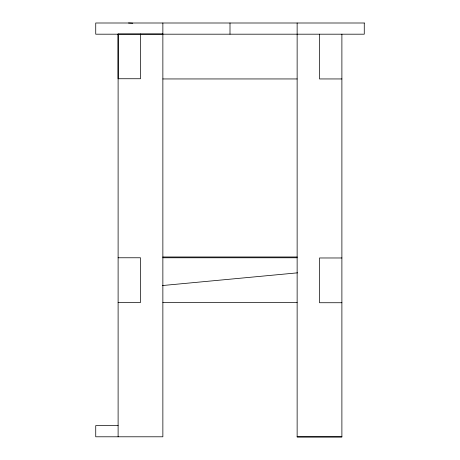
<?xml version="1.0" encoding="UTF-8"?>
<svg xmlns="http://www.w3.org/2000/svg" width="460" height="460" viewBox="0 0 460 460"><rect width="100%" height="100%" fill="white"/><g stroke="black" fill="none" stroke-linecap="round" stroke-linejoin="round"><path stroke-width="0.69" d="M162.863 33.983L118.111 33.983L118.105 78.74L140.484 78.74L140.484 33.983M162.438 285.545L297.562 272.832M162.863 78.948L297.137 78.948M341.889 78.948L319.516 78.948L319.516 34.189M162.863 256.99L297.137 256.99M118.105 257.767L140.484 257.767L140.484 302.525L118.105 302.525M162.863 257.767L297.137 257.767M341.889 257.974L319.516 257.974L319.516 302.732L341.889 302.732M162.863 302.525L297.137 302.525M118.111 425.603L95.732 425.603L95.732 436.793L162.863 436.793L162.863 23M297.131 436.793L341.889 436.793M128.489 23L132.785 23.224M341.889 34.189L341.889 437L297.137 437L297.137 23M230 23L230 34.189M118.111 33.983L118.111 436.793M364.268 23L95.732 23L95.732 34.189L364.268 34.189L364.268 23"/></g></svg>
